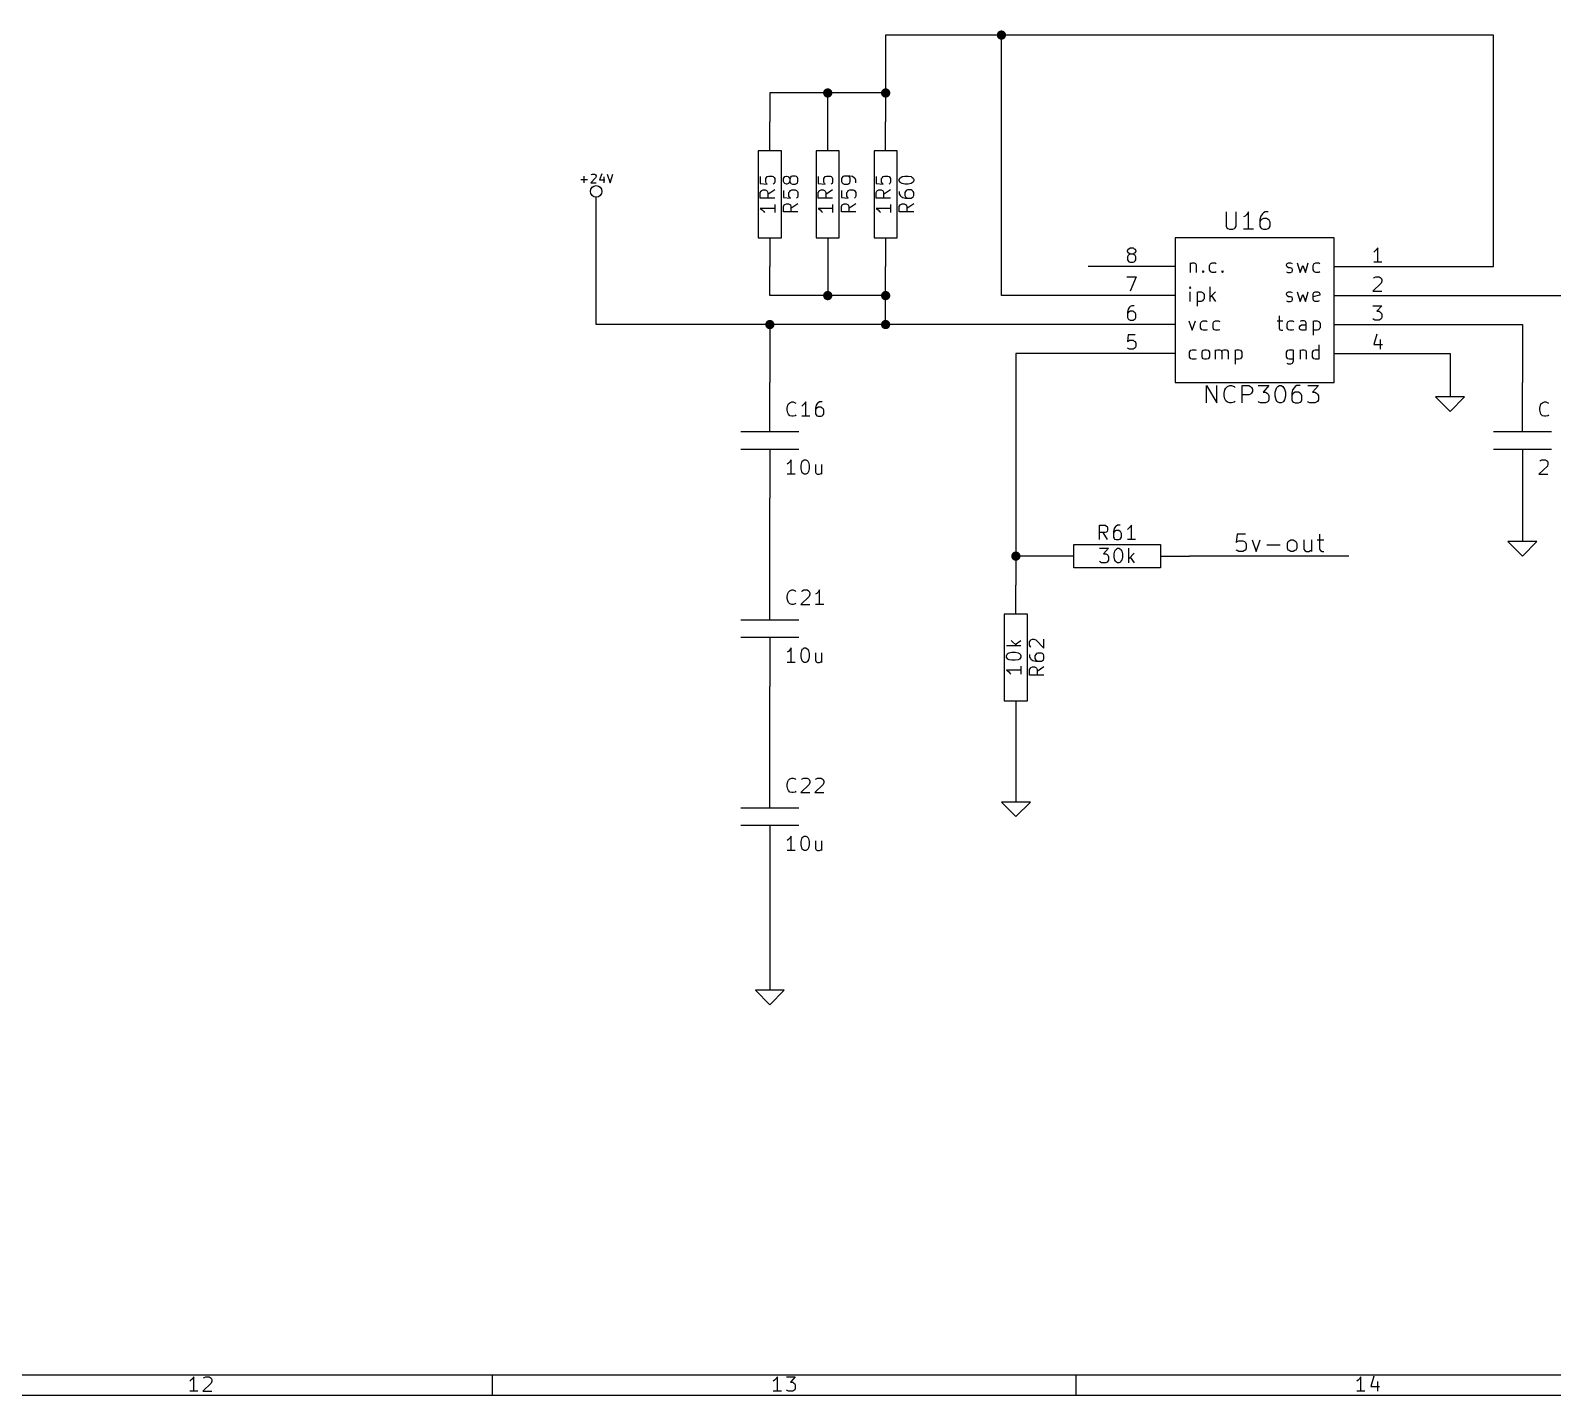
# Model space of a CAD drawing. Extents: x 4000 to 326700, y 4000 to 230000.
# Drawn here: x 229956 to 282540, y 4000 to 51160 of the extents above; entities that cross this region are included whole.
import ezdxf

# ---------------------------------------------------------------- set-up
doc = ezdxf.new("R2010")
doc.units = 0
for name, color, linetype in [('BLACK', 1, 'CONTINUOUS'), ('CYAN', 4, 'CONTINUOUS'), ('GREEN', 3, 'CONTINUOUS'), ('RED', 5, 'CONTINUOUS')]:
    doc.layers.add(name, color=color, linetype=linetype)

msp = doc.modelspace()

# ---------------------------------------------------------------- linework, layer by layer
at = {"layer": 'BLACK'}
for p, q in [((271640, 33760), (271610, 33470)), ((271930, 33760), (271640, 33760)), ((274490, 33760), (274490, 33240)), ((271610, 33470), (271640, 33500)), ((271640, 33190), (271610, 33210)), ((271640, 33500), (271700, 33530)), ((271700, 33160), (271640, 33190)), ((271700, 33530), (271840, 33530)), ((271840, 33160), (271700, 33160)), ((271840, 33530), (271900, 33500)), ((271900, 33190), (271840, 33160)), ((271900, 33500), (271930, 33470)), ((271930, 33210), (271900, 33190)), ((271930, 33470), (271960, 33410)), ((271960, 33270), (271930, 33210)), ((271960, 33410), (271960, 33270)), ((272160, 33560), (272300, 33160)), ((272300, 33160), (272440, 33560)), ((272670, 33390), (273130, 33390)), ((273380, 33440), (273410, 33500)), ((273380, 33270), (273380, 33440)), ((273410, 33210), (273380, 33270)), ((273410, 33500), (273440, 33530)), ((273440, 33190), (273410, 33210)), ((273440, 33530), (273500, 33560)), ((273500, 33160), (273440, 33190)), ((273500, 33560), (273580, 33560)), ((273580, 33160), (273500, 33160)), ((273580, 33560), (273640, 33530)), ((273640, 33190), (273580, 33160)), ((273640, 33530), (273670, 33500)), ((273670, 33210), (273640, 33190)), ((273670, 33500), (273700, 33440)), ((273700, 33270), (273670, 33210)), ((273700, 33440), (273700, 33270)), ((273950, 33560), (273950, 33240)), ((273950, 33240), (273980, 33190)), ((273980, 33190), (274040, 33160)), ((274040, 33160), (274120, 33160)), ((274120, 33160), (274180, 33190)), ((274180, 33190), (274210, 33210)), ((274210, 33560), (274210, 33160)), ((274410, 33560), (274640, 33560)), ((274490, 33240), (274520, 33190)), ((274520, 33190), (274580, 33160)), ((274580, 33160), (274640, 33160)), ((326000, 4700), (4700, 4700)), ((235500, 4530), (235460, 4500)), ((235550, 4580), (235500, 4530)), ((235600, 4650), (235550, 4580)), ((235600, 4150), (235600, 4650)), ((236200, 4430), (235910, 4150)), ((235940, 4600), (235960, 4620)), ((235960, 4620), (236010, 4650)), ((236010, 4650), (236130, 4650)), ((236130, 4650), (236170, 4620)), ((236170, 4620), (236200, 4600)), ((236200, 4600), (236220, 4550)), ((236220, 4500), (236200, 4430)), ((236220, 4550), (236220, 4500)), ((245920, 4000), (245920, 4700)), ((255660, 4530), (255620, 4500)), ((255710, 4580), (255660, 4530)), ((255760, 4650), (255710, 4580)), ((255760, 4150), (255760, 4650)), ((256070, 4650), (256380, 4650)), ((256380, 4650), (256210, 4460)), ((256210, 4460), (256290, 4460)), ((256290, 4460), (256330, 4430)), ((256330, 4430), (256360, 4410)), ((256360, 4410), (256380, 4360)), ((256380, 4240), (256360, 4200)), ((256380, 4360), (256380, 4240)), ((266080, 4000), (266080, 4700)), ((275820, 4530), (275780, 4500)), ((275870, 4580), (275820, 4530)), ((275920, 4650), (275870, 4580)), ((275920, 4150), (275920, 4650)), ((276370, 4670), (276260, 4310)), ((276260, 4310), (276560, 4310)), ((276490, 4480), (276490, 4150)), ((326700, 4000), (4000, 4000)), ((235740, 4150), (235460, 4150)), ((235910, 4150), (236220, 4150)), ((255900, 4150), (255620, 4150)), ((256100, 4170), (256070, 4200)), ((256140, 4150), (256100, 4170)), ((256290, 4150), (256140, 4150)), ((256330, 4170), (256290, 4150)), ((256360, 4200), (256330, 4170)), ((276060, 4150), (275780, 4150))]:
    msp.add_line(p, q, dxfattribs=at)
at = {"layer": 'CYAN'}
for p, q in [((248970, 46010), (249200, 46010)), ((249090, 45900), (249090, 46130)), ((249480, 46070), (249310, 45900)), ((249310, 45900), (249500, 45900)), ((249330, 46170), (249340, 46180)), ((249340, 46180), (249370, 46200)), ((249370, 46200), (249440, 46200)), ((249440, 46200), (249470, 46180)), ((249470, 46180), (249480, 46170)), ((249480, 46170), (249500, 46140)), ((249500, 46110), (249480, 46070)), ((249500, 46140), (249500, 46110)), ((249690, 46210), (249620, 46000)), ((249620, 46000), (249800, 46000)), ((249760, 46100), (249760, 45900)), ((249880, 46200), (249980, 45900)), ((249980, 45900), (250080, 46200)), ((255170, 46110), (255170, 45870)), ((255170, 45870), (255410, 45850)), ((255360, 46040), (255390, 46080)), ((255360, 45920), (255360, 46040)), ((255390, 45870), (255360, 45920)), ((255390, 46080), (255410, 46110)), ((255410, 45850), (255390, 45870)), ((255410, 46110), (255460, 46130)), ((255460, 46130), (255580, 46130)), ((255580, 46130), (255620, 46110)), ((255620, 46110), (255650, 46080)), ((255650, 45870), (255620, 45850)), ((255650, 46080), (255670, 46040)), ((255670, 45920), (255650, 45870)), ((255670, 46040), (255670, 45920)), ((255970, 46040), (256000, 46080)), ((255970, 45940), (255970, 46040)), ((256000, 45890), (255970, 45940)), ((256000, 46080), (256020, 46110)), ((256020, 45870), (256000, 45890)), ((256020, 46110), (256070, 46130)), ((256070, 45850), (256020, 45870)), ((256070, 46130), (256090, 46130)), ((256090, 45850), (256070, 45850)), ((256090, 46130), (256140, 46110)), ((256140, 45870), (256090, 45850)), ((256140, 46110), (256160, 46080)), ((256160, 45890), (256140, 45870)), ((256160, 46080), (256190, 46040)), ((256190, 45940), (256160, 45890)), ((256210, 46080), (256190, 46040)), ((256190, 46040), (256190, 45940)), ((256190, 45940), (256210, 45890)), ((256230, 46110), (256210, 46080)), ((256210, 45890), (256230, 45870)), ((256280, 46130), (256230, 46110)), ((256230, 45870), (256280, 45850)), ((256380, 46130), (256280, 46130)), ((256280, 45850), (256380, 45850)), ((256420, 46110), (256380, 46130)), ((256380, 45850), (256420, 45870)), ((256450, 46080), (256420, 46110)), ((256420, 45870), (256450, 45890)), ((256470, 46040), (256450, 46080)), ((256450, 45890), (256470, 45940)), ((256470, 45940), (256470, 46040)), ((257170, 46110), (257170, 45870)), ((257170, 45870), (257410, 45850)), ((257360, 46040), (257390, 46080)), ((257360, 45920), (257360, 46040)), ((257390, 45870), (257360, 45920)), ((257390, 46080), (257410, 46110)), ((257410, 45850), (257390, 45870)), ((257410, 46110), (257460, 46130)), ((257460, 46130), (257580, 46130)), ((257580, 46130), (257620, 46110)), ((257620, 46110), (257650, 46080)), ((257650, 45870), (257620, 45850)), ((257650, 46080), (257670, 46040)), ((257670, 45920), (257650, 45870)), ((257670, 46040), (257670, 45920)), ((258000, 46080), (257970, 46040)), ((257970, 46040), (257970, 45940)), ((257970, 45940), (258000, 45890)), ((258020, 46110), (258000, 46080)), ((258000, 45890), (258020, 45870)), ((258070, 46130), (258020, 46110)), ((258020, 45870), (258070, 45850)), ((258260, 46130), (258070, 46130)), ((258070, 45850), (258190, 45850)), ((258230, 46110), (258190, 46130)), ((258190, 45850), (258230, 45870)), ((258260, 46080), (258230, 46110)), ((258230, 45870), (258260, 45890)), ((258350, 46110), (258260, 46130)), ((258280, 46040), (258260, 46080)), ((258260, 45890), (258280, 45940)), ((258280, 45940), (258280, 46040)), ((258420, 46060), (258350, 46110)), ((258450, 46040), (258420, 46060)), ((258470, 45990), (258450, 46040)), ((258470, 45890), (258470, 45990)), ((259170, 46110), (259170, 45870)), ((259170, 45870), (259410, 45850)), ((259360, 46040), (259390, 46080)), ((259360, 45920), (259360, 46040)), ((259390, 45870), (259360, 45920)), ((259390, 46080), (259410, 46110)), ((259410, 45850), (259390, 45870)), ((259410, 46110), (259460, 46130)), ((259460, 46130), (259580, 46130)), ((259580, 46130), (259620, 46110)), ((259620, 46110), (259650, 46080)), ((259650, 45870), (259620, 45850)), ((259650, 46080), (259670, 46040)), ((259670, 45920), (259650, 45870)), ((259670, 46040), (259670, 45920)), ((259970, 46010), (260000, 46060)), ((259970, 45960), (259970, 46010)), ((260000, 45920), (259970, 45960)), ((260000, 46060), (260020, 46080)), ((260020, 45890), (260000, 45920)), ((260020, 46080), (260070, 46110)), ((260070, 45870), (260020, 45890)), ((260070, 46110), (260160, 46130)), ((260160, 45850), (260070, 45870)), ((260160, 46130), (260280, 46130)), ((260280, 45850), (260160, 45850)), ((260280, 46130), (260380, 46110)), ((260380, 45870), (260280, 45850)), ((260380, 46110), (260420, 46080)), ((260420, 45890), (260380, 45870)), ((260420, 46080), (260450, 46060)), ((260450, 45920), (260420, 45890)), ((260450, 46060), (260470, 46010)), ((260470, 45960), (260450, 45920)), ((260470, 46010), (260470, 45960)), ((255170, 45560), (255200, 45610)), ((255170, 45370), (255170, 45560)), ((255670, 45370), (255170, 45370)), ((255200, 45610), (255220, 45630)), ((255220, 45630), (255270, 45650)), ((255270, 45650), (255340, 45650)), ((255340, 45650), (255390, 45630)), ((255390, 45630), (255410, 45610)), ((255410, 45610), (255430, 45560)), ((255670, 45650), (255430, 45490)), ((255430, 45560), (255430, 45370)), ((255970, 45630), (255970, 45390)), ((255970, 45390), (256210, 45370)), ((256160, 45560), (256190, 45600)), ((256160, 45440), (256160, 45560)), ((256190, 45390), (256160, 45440)), ((256190, 45600), (256210, 45630)), ((256210, 45370), (256190, 45390)), ((256210, 45630), (256260, 45650)), ((256260, 45650), (256380, 45650)), ((256380, 45650), (256420, 45630)), ((256420, 45630), (256450, 45600)), ((256450, 45390), (256420, 45370)), ((256450, 45600), (256470, 45560)), ((256470, 45440), (256450, 45390)), ((256470, 45560), (256470, 45440)), ((257170, 45560), (257200, 45610)), ((257170, 45370), (257170, 45560)), ((257670, 45370), (257170, 45370)), ((257200, 45610), (257220, 45630)), ((257220, 45630), (257270, 45650)), ((257270, 45650), (257340, 45650)), ((257340, 45650), (257390, 45630)), ((257390, 45630), (257410, 45610)), ((257410, 45610), (257430, 45560)), ((257670, 45650), (257430, 45490)), ((257430, 45560), (257430, 45370)), ((257970, 45630), (257970, 45390)), ((257970, 45390), (258210, 45370)), ((258160, 45560), (258190, 45600)), ((258160, 45440), (258160, 45560)), ((258190, 45390), (258160, 45440)), ((258190, 45600), (258210, 45630)), ((258210, 45370), (258190, 45390)), ((258210, 45630), (258260, 45650)), ((258260, 45650), (258380, 45650)), ((258380, 45650), (258420, 45630)), ((258420, 45630), (258450, 45600)), ((258450, 45390), (258420, 45370)), ((258450, 45600), (258470, 45560)), ((258470, 45440), (258450, 45390)), ((258470, 45560), (258470, 45440)), ((259170, 45560), (259200, 45610)), ((259170, 45370), (259170, 45560)), ((259670, 45370), (259170, 45370)), ((259200, 45610), (259220, 45630)), ((259220, 45630), (259270, 45650)), ((259270, 45650), (259340, 45650)), ((259340, 45650), (259390, 45630)), ((259390, 45630), (259410, 45610)), ((259410, 45610), (259430, 45560)), ((259670, 45650), (259430, 45490)), ((259430, 45560), (259430, 45370)), ((259970, 45600), (259970, 45510)), ((259970, 45510), (260000, 45460)), ((260000, 45460), (260020, 45440)), ((260020, 45440), (260090, 45390)), ((260090, 45390), (260190, 45370)), ((260190, 45600), (260160, 45560)), ((260160, 45560), (260160, 45460)), ((260160, 45460), (260190, 45410)), ((260210, 45630), (260190, 45600)), ((260190, 45410), (260210, 45390)), ((260190, 45370), (260380, 45370)), ((260260, 45650), (260210, 45630)), ((260210, 45390), (260260, 45370)), ((260380, 45650), (260260, 45650)), ((260420, 45630), (260380, 45650)), ((260380, 45370), (260420, 45390)), ((260450, 45600), (260420, 45630)), ((260420, 45390), (260450, 45410)), ((260470, 45560), (260450, 45600)), ((260450, 45410), (260470, 45460)), ((260470, 45460), (260470, 45560)), ((255670, 45010), (255170, 45010)), ((255170, 45010), (255240, 44960)), ((255240, 44960), (255290, 44910)), ((255290, 44910), (255320, 44870)), ((255670, 45150), (255670, 44870)), ((255970, 45080), (256000, 45130)), ((255970, 44890), (255970, 45080)), ((256470, 44890), (255970, 44890)), ((256000, 45130), (256020, 45150)), ((256020, 45150), (256070, 45170)), ((256070, 45170), (256140, 45170)), ((256140, 45170), (256190, 45150)), ((256190, 45150), (256210, 45130)), ((256210, 45130), (256230, 45080)), ((256470, 45170), (256230, 45010)), ((256230, 45080), (256230, 44890)), ((257670, 45010), (257170, 45010)), ((257170, 45010), (257240, 44960)), ((257240, 44960), (257290, 44910)), ((257290, 44910), (257320, 44870)), ((257670, 45150), (257670, 44870)), ((257970, 45080), (258000, 45130)), ((257970, 44890), (257970, 45080)), ((258470, 44890), (257970, 44890)), ((258000, 45130), (258020, 45150)), ((258020, 45150), (258070, 45170)), ((258070, 45170), (258140, 45170)), ((258140, 45170), (258190, 45150)), ((258190, 45150), (258210, 45130)), ((258210, 45130), (258230, 45080)), ((258470, 45170), (258230, 45010)), ((258230, 45080), (258230, 44890)), ((259670, 45010), (259170, 45010)), ((259170, 45010), (259240, 44960)), ((259240, 44960), (259290, 44910)), ((259290, 44910), (259320, 44870)), ((259670, 45150), (259670, 44870)), ((259970, 45080), (260000, 45130)), ((259970, 44890), (259970, 45080)), ((260470, 44890), (259970, 44890)), ((260000, 45130), (260020, 45150)), ((260020, 45150), (260070, 45170)), ((260070, 45170), (260140, 45170)), ((260140, 45170), (260190, 45150)), ((260190, 45150), (260210, 45130)), ((260210, 45130), (260230, 45080)), ((260470, 45170), (260230, 45010)), ((260230, 45080), (260230, 44890)), ((271260, 44890), (271260, 44400)), ((271610, 44400), (271610, 44890)), ((271920, 44740), (271860, 44720)), ((271980, 44800), (271920, 44740)), ((272040, 44890), (271980, 44800)), ((272040, 44290), (272040, 44890)), ((272460, 44740), (272430, 44630)), ((272520, 44830), (272460, 44740)), ((272550, 44860), (272520, 44830)), ((272610, 44890), (272550, 44860)), ((272720, 44890), (272610, 44890)), ((271260, 44400), (271290, 44340)), ((271290, 44340), (271320, 44320)), ((271320, 44320), (271380, 44290)), ((271380, 44290), (271490, 44290)), ((271490, 44290), (271550, 44320)), ((271550, 44320), (271580, 44340)), ((271580, 44340), (271610, 44400)), ((272210, 44290), (271860, 44290)), ((272430, 44630), (272430, 44400)), ((272460, 44600), (272430, 44540)), ((272430, 44400), (272460, 44340)), ((272490, 44630), (272460, 44600)), ((272460, 44340), (272490, 44320)), ((272550, 44660), (272490, 44630)), ((272490, 44320), (272550, 44290)), ((272660, 44660), (272550, 44660)), ((272550, 44290), (272660, 44290)), ((272720, 44630), (272660, 44660)), ((272660, 44290), (272720, 44320)), ((272750, 44600), (272720, 44630)), ((272720, 44320), (272750, 44340)), ((272780, 44540), (272750, 44600)), ((272750, 44340), (272780, 44400)), ((272780, 44400), (272780, 44540)), ((270020, 43130), (270020, 42800)), ((270040, 43110), (270090, 43130)), ((270090, 43130), (270160, 43130)), ((270160, 43130), (270210, 43110)), ((270730, 43110), (270780, 43130)), ((270780, 43130), (270880, 43130)), ((270880, 43130), (270920, 43110)), ((273370, 43110), (273420, 43130)), ((273420, 43130), (273490, 43130)), ((273490, 43130), (273540, 43110)), ((273720, 43130), (273820, 42800)), ((274010, 42800), (274100, 43130)), ((274310, 43110), (274360, 43130)), ((274360, 43130), (274460, 43130)), ((274460, 43130), (274500, 43110)), ((270020, 43080), (270040, 43110)), ((270210, 43110), (270230, 43060)), ((270230, 43060), (270230, 42800)), ((270450, 42820), (270470, 42850)), ((270470, 42800), (270450, 42820)), ((270470, 42850), (270490, 42820)), ((270470, 42850), (270470, 42800)), ((270490, 42820), (270470, 42800)), ((270690, 43040), (270710, 43080)), ((270690, 42890), (270690, 43040)), ((270710, 42850), (270690, 42890)), ((270710, 43080), (270730, 43110)), ((270730, 42820), (270710, 42850)), ((270780, 42800), (270730, 42820)), ((270880, 42800), (270780, 42800)), ((270920, 42820), (270880, 42800)), ((271120, 42820), (271140, 42850)), ((271140, 42800), (271120, 42820)), ((271140, 42850), (271160, 42820)), ((271140, 42850), (271140, 42800)), ((271160, 42820), (271140, 42800)), ((273350, 43060), (273370, 43110)), ((273350, 43040), (273350, 43060)), ((273370, 42990), (273350, 43040)), ((273350, 42820), (273390, 42800)), ((273420, 42960), (273370, 42990)), ((273390, 42800), (273490, 42800)), ((273490, 42960), (273420, 42960)), ((273540, 42940), (273490, 42960)), ((273490, 42800), (273540, 42820)), ((273560, 42890), (273540, 42940)), ((273540, 42820), (273560, 42870)), ((273560, 42870), (273560, 42890)), ((273820, 42800), (273910, 43040)), ((273910, 43040), (274010, 42800)), ((274270, 43040), (274290, 43080)), ((274270, 42890), (274270, 43040)), ((274290, 42850), (274270, 42890)), ((274290, 43080), (274310, 43110)), ((274310, 42820), (274290, 42850)), ((274360, 42800), (274310, 42820)), ((274460, 42800), (274360, 42800)), ((274500, 42820), (274460, 42800)), ((270020, 42300), (270000, 42270)), ((270000, 42270), (270020, 42250)), ((270040, 42270), (270020, 42300)), ((270020, 42300), (270020, 42250)), ((270020, 42250), (270040, 42270)), ((270020, 41800), (270020, 42130)), ((270260, 42130), (270260, 41630)), ((270260, 42110), (270310, 42130)), ((270310, 42130), (270400, 42130)), ((270400, 42130), (270450, 42110)), ((270450, 42110), (270470, 42080)), ((270470, 42080), (270500, 42040)), ((270710, 41800), (270710, 42300)), ((270900, 42130), (270710, 41940)), ((273350, 42060), (273370, 42110)), ((273370, 42110), (273420, 42130)), ((273420, 42130), (273490, 42130)), ((273490, 42130), (273540, 42110)), ((273720, 42130), (273820, 41800)), ((274010, 41800), (274100, 42130)), ((274270, 42060), (274290, 42110)), ((274290, 42110), (274340, 42130)), ((274340, 42130), (274430, 42130)), ((274430, 42130), (274480, 42110)), ((274480, 42110), (274500, 42060)), ((270310, 41800), (270260, 41820)), ((270400, 41800), (270310, 41800)), ((270450, 41820), (270400, 41800)), ((270470, 41850), (270450, 41820)), ((270500, 41890), (270470, 41850)), ((270500, 42040), (270500, 41890)), ((270760, 41990), (270900, 41800)), ((273350, 42040), (273350, 42060)), ((273370, 41990), (273350, 42040)), ((273350, 41820), (273390, 41800)), ((273420, 41960), (273370, 41990)), ((273390, 41800), (273490, 41800)), ((273490, 41960), (273420, 41960)), ((273540, 41940), (273490, 41960)), ((273490, 41800), (273540, 41820)), ((273560, 41890), (273540, 41940)), ((273540, 41820), (273560, 41870)), ((273560, 41870), (273560, 41890)), ((273820, 41800), (273910, 42040)), ((273910, 42040), (274010, 41800)), ((274270, 41870), (274270, 42060)), ((274500, 42010), (274270, 41960)), ((274290, 41820), (274270, 41870)), ((274340, 41800), (274290, 41820)), ((274430, 41800), (274340, 41800)), ((274480, 41820), (274430, 41800)), ((274500, 42060), (274500, 42010)), ((269970, 41130), (270090, 40800)), ((270090, 40800), (270210, 41130)), ((270380, 41040), (270400, 41080)), ((270380, 40890), (270380, 41040)), ((270400, 41080), (270420, 41110)), ((270420, 41110), (270470, 41130)), ((270470, 41130), (270570, 41130)), ((270570, 41130), (270610, 41110)), ((270810, 41040), (270830, 41080)), ((270810, 40890), (270810, 41040)), ((270830, 41080), (270850, 41110)), ((270850, 41110), (270900, 41130)), ((270900, 41130), (271000, 41130)), ((271000, 41130), (271040, 41110)), ((273030, 41130), (273220, 41130)), ((273100, 41300), (273100, 40870)), ((273370, 41040), (273390, 41080)), ((273370, 40890), (273370, 41040)), ((273390, 41080), (273410, 41110)), ((273410, 41110), (273460, 41130)), ((273460, 41130), (273560, 41130)), ((273560, 41130), (273600, 41110)), ((273870, 41130), (273820, 41110)), ((273960, 41130), (273870, 41130)), ((274010, 41110), (273960, 41130)), ((274030, 41060), (274010, 41110)), ((274030, 40800), (274030, 41060)), ((274270, 41130), (274270, 40630)), ((274270, 41110), (274320, 41130)), ((274320, 41130), (274410, 41130)), ((274410, 41130), (274460, 41110)), ((274460, 41110), (274480, 41080)), ((274480, 41080), (274510, 41040)), ((274510, 41040), (274510, 40890)), ((270400, 40850), (270380, 40890)), ((270420, 40820), (270400, 40850)), ((270470, 40800), (270420, 40820)), ((270570, 40800), (270470, 40800)), ((270610, 40820), (270570, 40800)), ((270830, 40850), (270810, 40890)), ((270850, 40820), (270830, 40850)), ((270900, 40800), (270850, 40820)), ((271000, 40800), (270900, 40800)), ((271040, 40820), (271000, 40800)), ((273100, 40870), (273120, 40820)), ((273120, 40820), (273170, 40800)), ((273170, 40800), (273220, 40800)), ((273390, 40850), (273370, 40890)), ((273410, 40820), (273390, 40850)), ((273460, 40800), (273410, 40820)), ((273560, 40800), (273460, 40800)), ((273600, 40820), (273560, 40800)), ((273800, 40920), (273820, 40960)), ((273800, 40870), (273800, 40920)), ((273820, 40820), (273800, 40870)), ((273820, 40960), (273870, 40990)), ((273870, 40800), (273820, 40820)), ((273870, 40990), (273990, 40990)), ((273990, 40800), (273870, 40800)), ((273990, 40990), (274030, 41010)), ((274030, 40820), (273990, 40800)), ((274320, 40800), (274270, 40820)), ((274410, 40800), (274320, 40800)), ((274460, 40820), (274410, 40800)), ((274480, 40850), (274460, 40820)), ((274510, 40890), (274480, 40850)), ((270000, 40040), (270020, 40080)), ((270000, 39890), (270000, 40040)), ((270020, 40080), (270040, 40110)), ((270040, 40110), (270090, 40130)), ((270090, 40130), (270190, 40130)), ((270190, 40130), (270230, 40110)), ((270430, 40040), (270450, 40080)), ((270430, 39890), (270430, 40040)), ((270450, 40080), (270470, 40110)), ((270470, 40110), (270520, 40130)), ((270520, 40130), (270590, 40130)), ((270590, 40130), (270640, 40110)), ((270640, 40110), (270660, 40080)), ((270660, 40080), (270690, 40040)), ((270690, 40040), (270690, 39890)), ((270900, 39800), (270900, 40130)), ((270900, 40080), (270920, 40110)), ((270920, 40110), (270970, 40130)), ((270970, 40130), (271040, 40130)), ((271040, 40130), (271090, 40110)), ((271090, 40110), (271110, 40060)), ((271110, 40060), (271140, 40110)), ((271110, 40060), (271110, 39800)), ((271140, 40110), (271180, 40130)), ((271180, 40130), (271260, 40130)), ((271260, 40130), (271300, 40110)), ((271300, 40110), (271330, 40060)), ((271330, 40060), (271330, 39800)), ((271570, 40130), (271570, 39630)), ((271570, 40110), (271620, 40130)), ((271620, 40130), (271710, 40130)), ((271710, 40130), (271760, 40110)), ((271760, 40110), (271780, 40080)), ((271780, 40080), (271810, 40040)), ((271810, 40040), (271810, 39890)), ((273350, 40040), (273370, 40080)), ((273350, 39890), (273350, 40040)), ((273370, 40080), (273390, 40110)), ((273390, 40110), (273440, 40130)), ((273440, 40130), (273540, 40130)), ((273540, 40130), (273580, 40110)), ((273580, 40130), (273580, 39730)), ((273820, 40130), (273820, 39800)), ((273820, 40080), (273840, 40110)), ((273840, 40110), (273890, 40130)), ((273890, 40130), (273960, 40130)), ((273960, 40130), (274010, 40110)), ((274010, 40110), (274030, 40060)), ((274030, 40060), (274030, 39800)), ((274250, 40040), (274270, 40080)), ((274250, 39890), (274250, 40040)), ((274270, 40080), (274290, 40110)), ((274290, 40110), (274340, 40130)), ((274340, 40130), (274440, 40130)), ((274440, 40130), (274480, 40110)), ((274480, 39800), (274480, 40300)), ((270020, 39850), (270000, 39890)), ((270040, 39820), (270020, 39850)), ((270090, 39800), (270040, 39820)), ((270190, 39800), (270090, 39800)), ((270230, 39820), (270190, 39800)), ((270450, 39850), (270430, 39890)), ((270470, 39820), (270450, 39850)), ((270520, 39800), (270470, 39820)), ((270590, 39800), (270520, 39800)), ((270640, 39820), (270590, 39800)), ((270660, 39850), (270640, 39820)), ((270690, 39890), (270660, 39850)), ((271620, 39800), (271570, 39820)), ((271710, 39800), (271620, 39800)), ((271760, 39820), (271710, 39800)), ((271780, 39850), (271760, 39820)), ((271810, 39890), (271780, 39850)), ((273370, 39850), (273350, 39890)), ((273390, 39820), (273370, 39850)), ((273420, 39630), (273370, 39650)), ((273440, 39800), (273390, 39820)), ((273490, 39630), (273420, 39630)), ((273540, 39800), (273440, 39800)), ((273540, 39650), (273490, 39630)), ((273580, 39820), (273540, 39800)), ((273560, 39680), (273540, 39650)), ((273580, 39730), (273560, 39680)), ((274270, 39850), (274250, 39890)), ((274290, 39820), (274270, 39850)), ((274340, 39800), (274290, 39820)), ((274440, 39800), (274340, 39800)), ((274480, 39820), (274440, 39800)), ((270590, 38290), (270590, 38890)), ((270590, 38890), (270940, 38290)), ((270940, 38290), (270940, 38890)), ((271190, 38630), (271220, 38740)), ((271190, 38540), (271190, 38630)), ((271220, 38430), (271190, 38540)), ((271220, 38740), (271250, 38800)), ((271250, 38370), (271220, 38430)), ((271250, 38800), (271310, 38860)), ((271310, 38860), (271390, 38890)), ((271390, 38890), (271450, 38890)), ((271450, 38890), (271540, 38860)), ((271540, 38860), (271570, 38830)), ((271820, 38290), (271820, 38890)), ((271820, 38890), (272050, 38890)), ((272050, 38570), (271820, 38570)), ((272050, 38890), (272110, 38860)), ((272110, 38600), (272050, 38570)), ((272110, 38860), (272140, 38830)), ((272140, 38630), (272110, 38600)), ((272140, 38830), (272170, 38770)), ((272170, 38690), (272140, 38630)), ((272170, 38770), (272170, 38690)), ((272370, 38890), (272740, 38890)), ((272740, 38890), (272540, 38660)), ((272540, 38660), (272620, 38660)), ((272620, 38660), (272680, 38630)), ((272680, 38630), (272710, 38600)), ((272710, 38600), (272740, 38540)), ((272740, 38400), (272710, 38340)), ((272740, 38540), (272740, 38400)), ((272960, 38660), (272990, 38770)), ((272960, 38520), (272960, 38660)), ((272990, 38400), (272960, 38520)), ((272990, 38770), (273020, 38830)), ((273020, 38340), (272990, 38400)), ((273020, 38830), (273050, 38860)), ((273050, 38860), (273110, 38890)), ((273110, 38890), (273160, 38890)), ((273160, 38890), (273220, 38860)), ((273220, 38860), (273250, 38830)), ((273250, 38830), (273280, 38770)), ((273280, 38400), (273250, 38340)), ((273280, 38770), (273310, 38660)), ((273310, 38520), (273280, 38400)), ((273310, 38660), (273310, 38520)), ((273560, 38740), (273530, 38630)), ((273530, 38630), (273530, 38400)), ((273560, 38600), (273530, 38540)), ((273530, 38400), (273560, 38340)), ((273620, 38830), (273560, 38740)), ((273590, 38630), (273560, 38600)), ((273650, 38660), (273590, 38630)), ((273650, 38860), (273620, 38830)), ((273710, 38890), (273650, 38860)), ((273760, 38660), (273650, 38660)), ((273820, 38890), (273710, 38890)), ((273820, 38630), (273760, 38660)), ((273850, 38600), (273820, 38630)), ((273880, 38540), (273850, 38600)), ((273850, 38340), (273880, 38400)), ((273880, 38400), (273880, 38540)), ((274080, 38890), (274450, 38890)), ((274450, 38890), (274250, 38660)), ((274250, 38660), (274330, 38660)), ((274330, 38660), (274390, 38630)), ((274390, 38630), (274420, 38600)), ((274420, 38600), (274450, 38540)), ((274450, 38400), (274420, 38340)), ((274450, 38540), (274450, 38400)), ((256100, 38110), (256120, 38210)), ((256100, 38040), (256100, 38110)), ((256120, 37950), (256100, 38040)), ((256120, 38210), (256140, 38260)), ((256140, 37900), (256120, 37950)), ((256140, 38260), (256190, 38300)), ((256190, 37850), (256140, 37900)), ((256190, 38300), (256260, 38330)), ((256260, 38330), (256310, 38330)), ((256310, 38330), (256380, 38300)), ((256380, 38300), (256400, 38280)), ((256400, 37880), (256380, 37850)), ((256640, 38210), (256600, 38180)), ((256690, 38260), (256640, 38210)), ((256740, 38330), (256690, 38260)), ((256740, 37830), (256740, 38330)), ((257100, 38210), (257080, 38110)), ((257080, 38110), (257080, 37920)), ((257100, 38090), (257080, 38040)), ((257080, 37920), (257100, 37880)), ((257150, 38280), (257100, 38210)), ((257120, 38110), (257100, 38090)), ((257100, 37880), (257120, 37850)), ((257170, 38140), (257120, 38110)), ((257170, 38300), (257150, 38280)), ((257220, 38330), (257170, 38300)), ((257270, 38140), (257170, 38140)), ((257310, 38330), (257220, 38330)), ((257310, 38110), (257270, 38140)), ((257340, 38090), (257310, 38110)), ((257310, 37850), (257340, 37880)), ((257360, 38040), (257340, 38090)), ((257340, 37880), (257360, 37920)), ((257360, 37920), (257360, 38040)), ((271310, 38320), (271250, 38370)), ((271390, 38290), (271310, 38320)), ((271450, 38290), (271390, 38290)), ((271540, 38320), (271450, 38290)), ((271570, 38340), (271540, 38320)), ((272390, 38320), (272370, 38340)), ((272450, 38290), (272390, 38320)), ((272620, 38290), (272450, 38290)), ((272680, 38320), (272620, 38290)), ((272710, 38340), (272680, 38320)), ((273050, 38320), (273020, 38340)), ((273110, 38290), (273050, 38320)), ((273160, 38290), (273110, 38290)), ((273220, 38320), (273160, 38290)), ((273250, 38340), (273220, 38320)), ((273560, 38340), (273590, 38320)), ((273590, 38320), (273650, 38290)), ((273650, 38290), (273760, 38290)), ((273760, 38290), (273820, 38320)), ((273820, 38320), (273850, 38340)), ((274100, 38320), (274080, 38340)), ((274160, 38290), (274100, 38320)), ((274330, 38290), (274160, 38290)), ((274390, 38320), (274330, 38290)), ((274420, 38340), (274390, 38320)), ((282100, 38110), (282120, 38210)), ((282100, 38040), (282100, 38110)), ((282120, 37950), (282100, 38040)), ((282120, 38210), (282140, 38260)), ((282140, 37900), (282120, 37950)), ((282140, 38260), (282190, 38300)), ((282190, 37850), (282140, 37900)), ((282190, 38300), (282260, 38330)), ((282260, 38330), (282310, 38330)), ((282310, 38330), (282380, 38300)), ((282380, 38300), (282400, 38280)), ((282400, 37880), (282380, 37850)), ((256260, 37830), (256190, 37850)), ((256310, 37830), (256260, 37830)), ((256380, 37850), (256310, 37830)), ((256880, 37830), (256600, 37830)), ((257120, 37850), (257170, 37830)), ((257170, 37830), (257270, 37830)), ((257270, 37830), (257310, 37850)), ((282260, 37830), (282190, 37850)), ((282310, 37830), (282260, 37830)), ((282380, 37850), (282310, 37830)), ((256240, 36330), (256190, 36260)), ((256240, 35830), (256240, 36330)), ((256620, 36280), (256650, 36300)), ((256650, 36300), (256690, 36330)), ((256690, 36330), (256740, 36330)), ((256740, 36330), (256790, 36300)), ((256790, 36300), (256810, 36280)), ((282100, 36280), (282120, 36300)), ((282120, 36300), (282170, 36330)), ((282170, 36330), (282290, 36330)), ((282290, 36330), (282330, 36300)), ((282330, 36300), (282360, 36280)), ((256140, 36210), (256100, 36180)), ((256380, 35830), (256100, 35830)), ((256190, 36260), (256140, 36210)), ((256580, 36140), (256600, 36230)), ((256580, 36020), (256580, 36140)), ((256600, 35920), (256580, 36020)), ((256600, 36230), (256620, 36280)), ((256620, 35880), (256600, 35920)), ((256650, 35850), (256620, 35880)), ((256690, 35830), (256650, 35850)), ((256740, 35830), (256690, 35830)), ((256790, 35850), (256740, 35830)), ((256810, 35880), (256790, 35850)), ((256810, 36280), (256840, 36230)), ((256840, 35920), (256810, 35880)), ((256840, 36230), (256860, 36140)), ((256860, 36020), (256840, 35920)), ((256860, 36140), (256860, 36020)), ((257080, 36160), (257080, 35900)), ((257080, 35900), (257100, 35850)), ((257100, 35850), (257150, 35830)), ((257150, 35830), (257220, 35830)), ((257220, 35830), (257270, 35850)), ((257270, 35850), (257290, 35880)), ((257290, 36160), (257290, 35830)), ((282360, 36110), (282070, 35830)), ((282070, 35830), (282380, 35830)), ((282360, 36280), (282380, 36230)), ((282380, 36180), (282360, 36110)), ((282380, 36230), (282380, 36180)), ((266890, 33570), (266890, 34070)), ((266890, 34070), (267080, 34070)), ((267080, 33810), (266890, 33810)), ((267170, 33570), (267010, 33810)), ((267080, 34070), (267130, 34040)), ((267130, 33830), (267080, 33810)), ((267130, 34040), (267150, 34020)), ((267150, 33850), (267130, 33830)), ((267150, 34020), (267170, 33970)), ((267170, 33900), (267150, 33850)), ((267170, 33970), (267170, 33900)), ((267390, 33950), (267370, 33850)), ((267370, 33850), (267370, 33660)), ((267390, 33830), (267370, 33780)), ((267370, 33660), (267390, 33620)), ((267440, 34020), (267390, 33950)), ((267410, 33850), (267390, 33830)), ((267460, 33880), (267410, 33850)), ((267460, 34040), (267440, 34020)), ((267510, 34070), (267460, 34040)), ((267560, 33880), (267460, 33880)), ((267600, 34070), (267510, 34070)), ((267600, 33850), (267560, 33880)), ((267630, 33830), (267600, 33850)), ((267650, 33780), (267630, 33830)), ((267630, 33620), (267650, 33660)), ((267650, 33660), (267650, 33780)), ((267890, 33950), (267850, 33920)), ((267940, 34000), (267890, 33950)), ((267990, 34070), (267940, 34000)), ((267990, 33570), (267990, 34070)), ((266890, 33270), (267200, 33270)), ((267200, 33270), (267030, 33080)), ((267390, 33620), (267410, 33590)), ((267400, 33080), (267420, 33170)), ((267410, 33590), (267460, 33570)), ((267420, 33170), (267440, 33220)), ((267440, 33220), (267470, 33240)), ((267460, 33570), (267560, 33570)), ((267470, 33240), (267510, 33270)), ((267510, 33270), (267560, 33270)), ((267560, 33570), (267600, 33590)), ((267560, 33270), (267610, 33240)), ((267600, 33590), (267630, 33620)), ((267610, 33240), (267630, 33220)), ((267630, 33220), (267660, 33170)), ((267660, 33170), (267680, 33080)), ((268130, 33570), (267850, 33570)), ((267900, 32770), (267900, 33270)), ((266920, 32790), (266890, 32820)), ((266960, 32770), (266920, 32790)), ((267110, 32770), (266960, 32770)), ((267030, 33080), (267110, 33080)), ((267110, 33080), (267150, 33050)), ((267150, 32790), (267110, 32770)), ((267150, 33050), (267180, 33030)), ((267180, 32820), (267150, 32790)), ((267180, 33030), (267200, 32980)), ((267200, 32860), (267180, 32820)), ((267200, 32980), (267200, 32860)), ((267400, 32960), (267400, 33080)), ((267420, 32860), (267400, 32960)), ((267440, 32820), (267420, 32860)), ((267470, 32790), (267440, 32820)), ((267510, 32770), (267470, 32790)), ((267560, 32770), (267510, 32770)), ((267610, 32790), (267560, 32770)), ((267630, 32820), (267610, 32790)), ((267660, 32860), (267630, 32820)), ((267680, 32960), (267660, 32860)), ((267680, 33080), (267680, 32960)), ((268090, 33100), (267900, 32910)), ((267950, 32960), (268090, 32770)), ((256100, 31610), (256120, 31710)), ((256100, 31540), (256100, 31610)), ((256120, 31710), (256140, 31760)), ((256140, 31760), (256190, 31800)), ((256190, 31800), (256260, 31830)), ((256260, 31830), (256310, 31830)), ((256310, 31830), (256380, 31800)), ((256380, 31800), (256400, 31780)), ((256860, 31610), (256570, 31330)), ((256600, 31780), (256620, 31800)), ((256620, 31800), (256670, 31830)), ((256670, 31830), (256790, 31830)), ((256790, 31830), (256830, 31800)), ((256830, 31800), (256860, 31780)), ((256860, 31780), (256880, 31730)), ((256880, 31680), (256860, 31610)), ((256880, 31730), (256880, 31680)), ((257120, 31710), (257080, 31680)), ((257170, 31760), (257120, 31710)), ((257220, 31830), (257170, 31760)), ((257220, 31330), (257220, 31830)), ((256120, 31450), (256100, 31540)), ((256140, 31400), (256120, 31450)), ((256190, 31350), (256140, 31400)), ((256260, 31330), (256190, 31350)), ((256310, 31330), (256260, 31330)), ((256380, 31350), (256310, 31330)), ((256400, 31380), (256380, 31350)), ((256570, 31330), (256880, 31330)), ((257360, 31330), (257080, 31330)), ((263840, 30090), (264030, 29900)), ((263980, 29950), (264170, 30090)), ((264470, 30040), (264500, 30080)), ((264470, 29920), (264470, 30040)), ((264500, 30080), (264520, 30110)), ((264520, 30110), (264570, 30130)), ((264570, 30130), (264620, 30130)), ((264620, 30130), (264690, 30110)), ((264690, 30110), (264970, 29820)), ((264970, 29820), (264970, 30130)), ((256140, 29710), (256100, 29680)), ((256190, 29760), (256140, 29710)), ((256240, 29830), (256190, 29760)), ((256240, 29330), (256240, 29830)), ((256580, 29640), (256600, 29730)), ((256580, 29520), (256580, 29640)), ((256600, 29420), (256580, 29520)), ((256600, 29730), (256620, 29780)), ((256620, 29780), (256650, 29800)), ((256650, 29800), (256690, 29830)), ((256690, 29830), (256740, 29830)), ((256740, 29830), (256790, 29800)), ((256790, 29800), (256810, 29780)), ((256810, 29780), (256840, 29730)), ((256840, 29730), (256860, 29640)), ((256860, 29520), (256840, 29420)), ((256860, 29640), (256860, 29520)), ((257080, 29660), (257080, 29400)), ((257290, 29660), (257290, 29330)), ((264170, 29900), (263670, 29900)), ((263670, 29560), (263700, 29610)), ((263670, 29510), (263670, 29560)), ((263700, 29470), (263670, 29510)), ((263700, 29610), (263720, 29630)), ((263720, 29440), (263700, 29470)), ((263720, 29630), (263770, 29660)), ((263770, 29660), (263860, 29680)), ((263860, 29680), (263980, 29680)), ((263980, 29680), (264080, 29660)), ((264080, 29660), (264120, 29630)), ((264120, 29630), (264150, 29610)), ((264150, 29470), (264120, 29440)), ((264150, 29610), (264170, 29560)), ((264170, 29510), (264150, 29470)), ((264170, 29560), (264170, 29510)), ((264500, 29870), (264470, 29920)), ((264470, 29600), (264470, 29510)), ((264470, 29510), (264500, 29460)), ((264520, 29850), (264500, 29870)), ((264500, 29460), (264520, 29440)), ((264690, 29600), (264660, 29560)), ((264660, 29560), (264660, 29460)), ((264660, 29460), (264690, 29410)), ((264710, 29630), (264690, 29600)), ((264760, 29650), (264710, 29630)), ((264880, 29650), (264760, 29650)), ((264920, 29630), (264880, 29650)), ((264950, 29600), (264920, 29630)), ((264970, 29560), (264950, 29600)), ((264950, 29410), (264970, 29460)), ((264970, 29460), (264970, 29560)), ((256380, 29330), (256100, 29330)), ((256620, 29380), (256600, 29420)), ((256650, 29350), (256620, 29380)), ((256690, 29330), (256650, 29350)), ((256740, 29330), (256690, 29330)), ((256790, 29350), (256740, 29330)), ((256810, 29380), (256790, 29350)), ((256840, 29420), (256810, 29380)), ((257080, 29400), (257100, 29350)), ((257100, 29350), (257150, 29330)), ((257150, 29330), (257220, 29330)), ((257220, 29330), (257270, 29350)), ((257270, 29350), (257290, 29380)), ((264170, 29060), (263670, 29060)), ((263670, 29060), (263740, 29010)), ((263770, 29420), (263720, 29440)), ((263740, 29010), (263790, 28960)), ((263860, 29400), (263770, 29420)), ((263790, 28960), (263820, 28920)), ((263980, 29400), (263860, 29400)), ((264080, 29420), (263980, 29400)), ((264120, 29440), (264080, 29420)), ((264170, 29200), (264170, 28920)), ((264470, 29080), (264500, 29130)), ((264470, 28890), (264470, 29080)), ((264500, 29130), (264520, 29150)), ((264520, 29440), (264590, 29390)), ((264520, 29150), (264570, 29170)), ((264570, 29170), (264640, 29170)), ((264590, 29390), (264690, 29370)), ((264640, 29170), (264690, 29150)), ((264690, 29410), (264710, 29390)), ((264690, 29370), (264880, 29370)), ((264690, 29150), (264710, 29130)), ((264710, 29390), (264760, 29370)), ((264710, 29130), (264730, 29080)), ((264970, 29170), (264730, 29010)), ((264730, 29080), (264730, 28890)), ((264880, 29370), (264920, 29390)), ((264920, 29390), (264950, 29410)), ((264970, 28890), (264470, 28890)), ((256120, 25210), (256140, 25260)), ((256140, 25260), (256190, 25300)), ((256190, 25300), (256260, 25330)), ((256260, 25330), (256310, 25330)), ((256310, 25330), (256380, 25300)), ((256380, 25300), (256400, 25280)), ((256600, 25280), (256620, 25300)), ((256620, 25300), (256670, 25330)), ((256670, 25330), (256790, 25330)), ((256790, 25330), (256830, 25300)), ((256830, 25300), (256860, 25280)), ((256860, 25280), (256880, 25230)), ((257080, 25280), (257100, 25300)), ((257100, 25300), (257150, 25330)), ((257150, 25330), (257270, 25330)), ((257270, 25330), (257310, 25300)), ((257310, 25300), (257340, 25280)), ((257340, 25280), (257360, 25230)), ((256100, 25110), (256120, 25210)), ((256100, 25040), (256100, 25110)), ((256120, 24950), (256100, 25040)), ((256140, 24900), (256120, 24950)), ((256190, 24850), (256140, 24900)), ((256260, 24830), (256190, 24850)), ((256310, 24830), (256260, 24830)), ((256380, 24850), (256310, 24830)), ((256400, 24880), (256380, 24850)), ((256860, 25110), (256570, 24830)), ((256570, 24830), (256880, 24830)), ((256880, 25180), (256860, 25110)), ((256880, 25230), (256880, 25180)), ((257340, 25110), (257050, 24830)), ((257050, 24830), (257360, 24830)), ((257360, 25180), (257340, 25110)), ((257360, 25230), (257360, 25180)), ((256140, 23210), (256100, 23180)), ((256190, 23260), (256140, 23210)), ((256240, 23330), (256190, 23260)), ((256240, 22830), (256240, 23330)), ((256580, 23140), (256600, 23230)), ((256580, 23020), (256580, 23140)), ((256600, 23230), (256620, 23280)), ((256620, 23280), (256650, 23300)), ((256650, 23300), (256690, 23330)), ((256690, 23330), (256740, 23330)), ((256740, 23330), (256790, 23300)), ((256790, 23300), (256810, 23280)), ((256810, 23280), (256840, 23230)), ((256840, 23230), (256860, 23140)), ((256860, 23140), (256860, 23020)), ((257080, 23160), (257080, 22900)), ((257290, 23160), (257290, 22830)), ((256380, 22830), (256100, 22830)), ((256600, 22920), (256580, 23020)), ((256620, 22880), (256600, 22920)), ((256650, 22850), (256620, 22880)), ((256690, 22830), (256650, 22850)), ((256740, 22830), (256690, 22830)), ((256790, 22850), (256740, 22830)), ((256810, 22880), (256790, 22850)), ((256840, 22920), (256810, 22880)), ((256860, 23020), (256840, 22920)), ((257080, 22900), (257100, 22850)), ((257100, 22850), (257150, 22830)), ((257150, 22830), (257220, 22830)), ((257220, 22830), (257270, 22850)), ((257270, 22850), (257290, 22880))]:
    msp.add_line(p, q, dxfattribs=at)
at = {"layer": 'GREEN'}
for p, q in [((280500, 51000), (259500, 51000)), ((259500, 51000), (259500, 48000)), ((263500, 42000), (263500, 51000)), ((280500, 43000), (280500, 51000)), ((259500, 49000), (255500, 49000)), ((255500, 49000), (255500, 48000)), ((257500, 48000), (257500, 49000)), ((249500, 41000), (249500, 45000)), ((255500, 42000), (255500, 43000)), ((257500, 43000), (257500, 42000)), ((259500, 41000), (259500, 43000)), ((278000, 43000), (280500, 43000)), ((259500, 42000), (255500, 42000)), ((266500, 42000), (263500, 42000)), ((278000, 42000), (285500, 42000)), ((266500, 41000), (249500, 41000)), ((255500, 41000), (255500, 39000)), ((278000, 41000), (281500, 41000)), ((281500, 41000), (281500, 39000)), ((266500, 40000), (264000, 40000)), ((264000, 40000), (264000, 32000)), ((278000, 40000), (279000, 40000)), ((279000, 40000), (279000, 38500)), ((255500, 32500), (255500, 35000)), ((281500, 35000), (281500, 33500)), ((265000, 33000), (264000, 33000)), ((275500, 33000), (270000, 33000)), ((255500, 26000), (255500, 28500)), ((264000, 27000), (264000, 24500)), ((255500, 22000), (255500, 18000))]:
    msp.add_line(p, q, dxfattribs=at)
at = {"layer": 'GREEN', "const_width": 160}
for points in [[(263420, 51000, 1), (263580, 51000, 1)], [(257420, 49000, 1), (257580, 49000, 1)], [(259420, 49000, 1), (259580, 49000, 1)], [(257420, 42000, 1), (257580, 42000, 1)], [(259420, 42000, 1), (259580, 42000, 1)], [(255420, 41000, 1), (255580, 41000, 1)], [(259420, 41000, 1), (259580, 41000, 1)], [(263920, 33000, 1), (264080, 33000, 1)]]:
    msp.add_lwpolyline(points, format="xyb", close=True, dxfattribs=at)
at = {"layer": 'RED'}
for p, q in [((255500, 47000), (255500, 48000)), ((257500, 47000), (257500, 48000)), ((259500, 47000), (259500, 48000)), ((255100, 47000), (255100, 44000)), ((255900, 47000), (255100, 47000)), ((255900, 44000), (255900, 47000)), ((257100, 47000), (257100, 44000)), ((257900, 47000), (257100, 47000)), ((257900, 44000), (257900, 47000)), ((259100, 47000), (259100, 44000)), ((259900, 47000), (259100, 47000)), ((259900, 44000), (259900, 47000)), ((249500, 45000), (249500, 45400)), ((255100, 44000), (255900, 44000)), ((255500, 44000), (255500, 43000)), ((257100, 44000), (257900, 44000)), ((257500, 44000), (257500, 43000)), ((259100, 44000), (259900, 44000)), ((259500, 44000), (259500, 43000)), ((267900, 43620), (267950, 43650)), ((267950, 43650), (268050, 43650)), ((268050, 43650), (268090, 43620)), ((269500, 44000), (269500, 39000)), ((275000, 44000), (269500, 44000)), ((275000, 39000), (275000, 44000)), ((276500, 43650), (276450, 43580)), ((276500, 43150), (276500, 43650)), ((267860, 43550), (267880, 43600)), ((267860, 43530), (267860, 43550)), ((267880, 43480), (267860, 43530)), ((267880, 43390), (267860, 43340)), ((267860, 43340), (267860, 43240)), ((267860, 43240), (267880, 43200)), ((267880, 43600), (267900, 43620)), ((267900, 43460), (267880, 43480)), ((267900, 43410), (267880, 43390)), ((267880, 43200), (267900, 43170)), ((267950, 43430), (267900, 43460)), ((267950, 43430), (267900, 43410)), ((267900, 43170), (267950, 43150)), ((268050, 43430), (267950, 43430)), ((267950, 43150), (268050, 43150)), ((268090, 43460), (268050, 43430)), ((268090, 43410), (268050, 43430)), ((268050, 43150), (268090, 43170)), ((268090, 43620), (268120, 43600)), ((268120, 43480), (268090, 43460)), ((268120, 43390), (268090, 43410)), ((268090, 43170), (268120, 43200)), ((268120, 43600), (268140, 43550)), ((268140, 43530), (268120, 43480)), ((268140, 43340), (268120, 43390)), ((268120, 43200), (268140, 43240)), ((268140, 43550), (268140, 43530)), ((268140, 43240), (268140, 43340)), ((276400, 43530), (276360, 43500)), ((276640, 43150), (276360, 43150)), ((276450, 43580), (276400, 43530)), ((269500, 43000), (266500, 43000)), ((267830, 42650), (268160, 42650)), ((268160, 42650), (267950, 42150)), ((275000, 43000), (278000, 43000)), ((276360, 42600), (276380, 42620)), ((276380, 42620), (276430, 42650)), ((276430, 42650), (276550, 42650)), ((276550, 42650), (276590, 42620)), ((276590, 42620), (276620, 42600)), ((276620, 42600), (276640, 42550)), ((276620, 42430), (276330, 42150)), ((276330, 42150), (276640, 42150)), ((276640, 42500), (276620, 42430)), ((276640, 42550), (276640, 42500)), ((269500, 42000), (266500, 42000)), ((267930, 41600), (267880, 41530)), ((267950, 41620), (267930, 41600)), ((268000, 41650), (267950, 41620)), ((268090, 41650), (268000, 41650)), ((275000, 42000), (278000, 42000)), ((276330, 41650), (276640, 41650)), ((276640, 41650), (276470, 41460)), ((267880, 41530), (267860, 41430)), ((267860, 41430), (267860, 41240)), ((267880, 41410), (267860, 41360)), ((267860, 41240), (267880, 41200)), ((267900, 41430), (267880, 41410)), ((267880, 41200), (267900, 41170)), ((267950, 41460), (267900, 41430)), ((267900, 41170), (267950, 41150)), ((268050, 41460), (267950, 41460)), ((267950, 41150), (268050, 41150)), ((268090, 41430), (268050, 41460)), ((268050, 41150), (268090, 41170)), ((268120, 41410), (268090, 41430)), ((268090, 41170), (268120, 41200)), ((268140, 41360), (268120, 41410)), ((268120, 41200), (268140, 41240)), ((268140, 41240), (268140, 41360)), ((276360, 41170), (276330, 41200)), ((276400, 41150), (276360, 41170)), ((276550, 41150), (276400, 41150)), ((276470, 41460), (276550, 41460)), ((276550, 41460), (276590, 41430)), ((276590, 41170), (276550, 41150)), ((276590, 41430), (276620, 41410)), ((276620, 41200), (276590, 41170)), ((276620, 41410), (276640, 41360)), ((276640, 41240), (276620, 41200)), ((276640, 41360), (276640, 41240)), ((269500, 41000), (266500, 41000)), ((267880, 40650), (267860, 40410)), ((268120, 40650), (267880, 40650)), ((275000, 41000), (278000, 41000)), ((276470, 40670), (276360, 40310)), ((269500, 40000), (266500, 40000)), ((267860, 40410), (267880, 40430)), ((267880, 40170), (267860, 40200)), ((267880, 40430), (267930, 40460)), ((267930, 40150), (267880, 40170)), ((267930, 40460), (268050, 40460)), ((268050, 40150), (267930, 40150)), ((268050, 40460), (268090, 40430)), ((268090, 40170), (268050, 40150)), ((268090, 40430), (268120, 40410)), ((268120, 40200), (268090, 40170)), ((268120, 40410), (268140, 40360)), ((268140, 40240), (268120, 40200)), ((268140, 40360), (268140, 40240)), ((275000, 40000), (278000, 40000)), ((276360, 40310), (276660, 40310)), ((276590, 40480), (276590, 40150)), ((255500, 37300), (255500, 39000)), ((269500, 39000), (275000, 39000)), ((281500, 37300), (281500, 39000)), ((278500, 38500), (279000, 38000)), ((279500, 38500), (278500, 38500)), ((279000, 38000), (279500, 38500)), ((254500, 37300), (256500, 37300)), ((280500, 37300), (282500, 37300)), ((254500, 36700), (256500, 36700)), ((255500, 36700), (255500, 35000)), ((280500, 36700), (282500, 36700)), ((281500, 36700), (281500, 35000)), ((266000, 32600), (266000, 33400)), ((266000, 33400), (269000, 33400)), ((269000, 33400), (269000, 32600)), ((281000, 33500), (281500, 33000)), ((282000, 33500), (281000, 33500)), ((281500, 33000), (282000, 33500)), ((266000, 33000), (265000, 33000)), ((269000, 33000), (270000, 33000)), ((255500, 30800), (255500, 32500)), ((269000, 32600), (266000, 32600)), ((264000, 31000), (264000, 32000)), ((254500, 30800), (256500, 30800)), ((263600, 31000), (263600, 28000)), ((264400, 31000), (263600, 31000)), ((264400, 28000), (264400, 31000)), ((254500, 30200), (256500, 30200)), ((255500, 30200), (255500, 28500)), ((263600, 28000), (264400, 28000)), ((264000, 28000), (264000, 27000)), ((255500, 24300), (255500, 26000)), ((254500, 24300), (256500, 24300)), ((263500, 24500), (264000, 24000)), ((264500, 24500), (263500, 24500)), ((264000, 24000), (264500, 24500)), ((254500, 23700), (256500, 23700)), ((255500, 23700), (255500, 22000)), ((255000, 18000), (255500, 17500)), ((256000, 18000), (255000, 18000)), ((255500, 17500), (256000, 18000))]:
    msp.add_line(p, q, dxfattribs=at)
msp.add_circle((249500, 45600), 200, dxfattribs=at)

doc.saveas('drawing.dxf')
